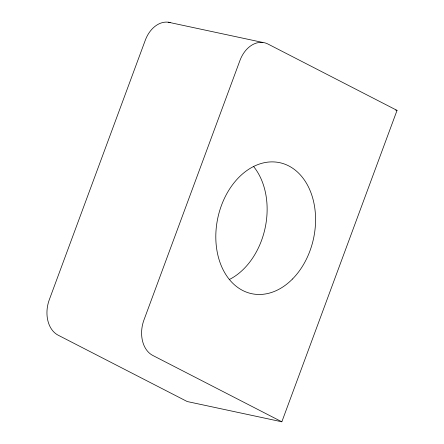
<?xml version="1.0" encoding="UTF-8"?>
<svg xmlns="http://www.w3.org/2000/svg" width="444" height="444" viewBox="0 0 444 444"><rect width="100%" height="100%" fill="white"/><g stroke="black" fill="none" stroke-linecap="round" stroke-linejoin="round"><path stroke-width="0.67" d="M281.84 421.8L397.036 110.395L267.976 44.039A27.916 20.402 -77.9 0 0 239.938 60.512L143.945 320.013A27.916 20.402 -77.9 0 0 152.78 355.444L281.84 421.8L187.19 401.531L58.131 335.176A27.916 20.402 -77.9 0 1 49.295 299.744L145.288 40.243A27.916 20.402 -77.9 0 1 170.191 22.572M168.226 22.2L262.876 42.469M395.682 110.106L397.036 110.395M253.607 166.533A66.994 48.962 -77.9 0 1 229.243 279.559M292.491 279.021A66.994 48.962 -77.9 0 0 288.728 165.901A66.994 48.962 -77.9 0 0 215.851 239.616A66.994 48.962 -77.9 0 0 292.491 279.021"/></g></svg>
